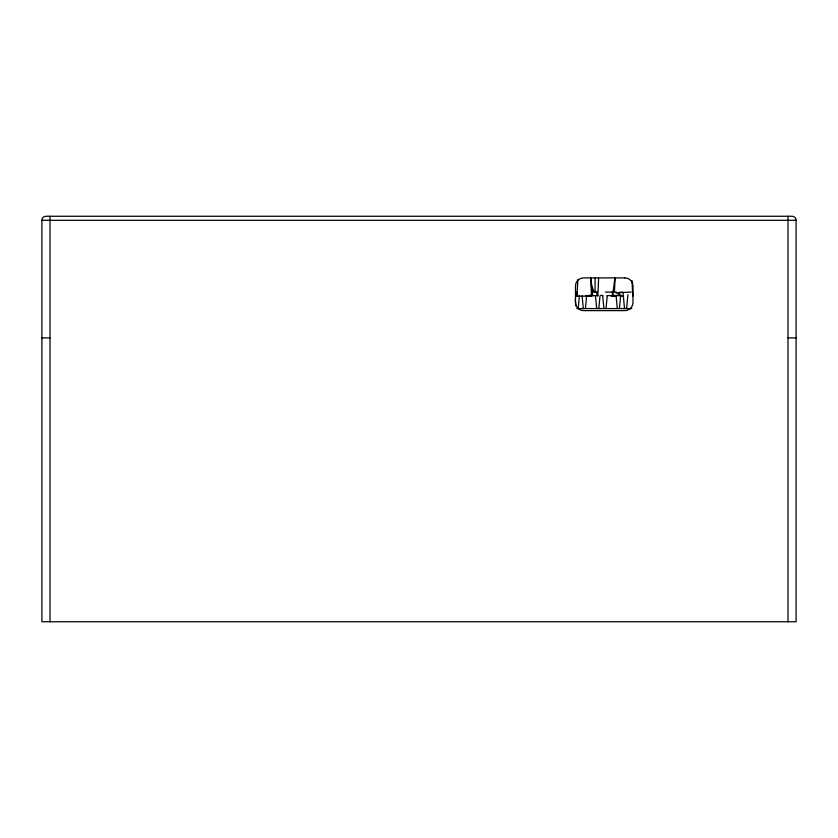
<?xml version="1.0" encoding="UTF-8"?>
<svg xmlns="http://www.w3.org/2000/svg" width="838" height="838" viewBox="0 0 838 838"><rect width="100%" height="100%" fill="white"/><g stroke="black" fill="none" stroke-linecap="round" stroke-linejoin="round"><path stroke-width="1.26" d="M619.429 294.536L619.429 295.594L616.223 295.259M619.429 295.594L619.439 292.891M577.738 295.259L575.601 295.594M598.615 278.111L597.808 296.139L596.897 292.085L592.435 292.085L591.659 289.718M615.134 278.08L614.39 292.085L616.517 292.797L622.613 292.085M590.895 278.08L592.435 292.085L591.523 296.139L576.911 296.139L577.895 279.4M578.22 308.531L579.404 295.877M585.427 308.531L586.61 295.877M598.824 308.531L599.998 295.877M606.031 308.531L607.215 295.877M619.418 308.531L620.602 295.877M626.625 308.531L627.924 294.609M614.914 278.111L612.578 296.139L612.327 292.273M592.435 292.085L591.827 296.139L591.68 293.562M576.544 295.133L576.984 293.007M633.182 294.107L632.721 296.139L632.041 280.688M588.444 295.594L587.826 295.594M612.222 292.085L613.269 291.268L614.097 292.085L612.41 291.54M613.364 295.238L611.206 296.139L616.077 296.139M41.9 220.31L796.1 220.31L796.1 621.744L41.9 621.744L41.9 220.31A4.054 4.054 0 0 1 45.954 216.256L792.036 216.256A4.054 4.054 0 0 1 796.1 220.31M605.34 292.085L615.27 292.085M631.182 292.085L616.517 292.797L616.506 292.085M590.738 295.186L594.383 295.594M612.369 295.186L616.014 295.594M618.549 295.133L621.136 295.144M585.668 295.594L597.222 295.594L597.222 291.54M606.932 295.594L618.853 295.594L618.853 292.556M602.941 295.594L600.794 295.259M620.948 296.139L623.378 296.139M576.848 308.573L631.8 308.573M41.9 337.903L50.008 337.903M787.992 337.903L796.1 337.903M589.355 295.238L591.523 296.139L590.727 278.111M613.269 291.268L613.804 292.085M591.136 284.993L594.268 292.085M577.214 296.139L576.303 292.085L576.911 296.139M623.095 293.342L624.509 308.531M616.119 295.877L617.292 308.531M602.731 295.877L603.905 308.531M595.514 295.877L596.698 308.531M582.127 295.877L583.311 308.531M575.277 299.669L575.863 306.006M787.992 216.277L787.992 621.744M595.074 278.08L595.074 292.085M50.008 216.277L50.008 621.744M624.886 277.912L583.583 277.912A8.108 8.108 0 0 0 575.476 286.02L575.476 302.508A8.108 8.108 0 0 0 583.583 310.615L624.886 310.615A8.108 8.108 0 0 0 632.994 302.508L632.994 286.02A8.108 8.108 0 0 0 624.886 277.912"/></g></svg>
